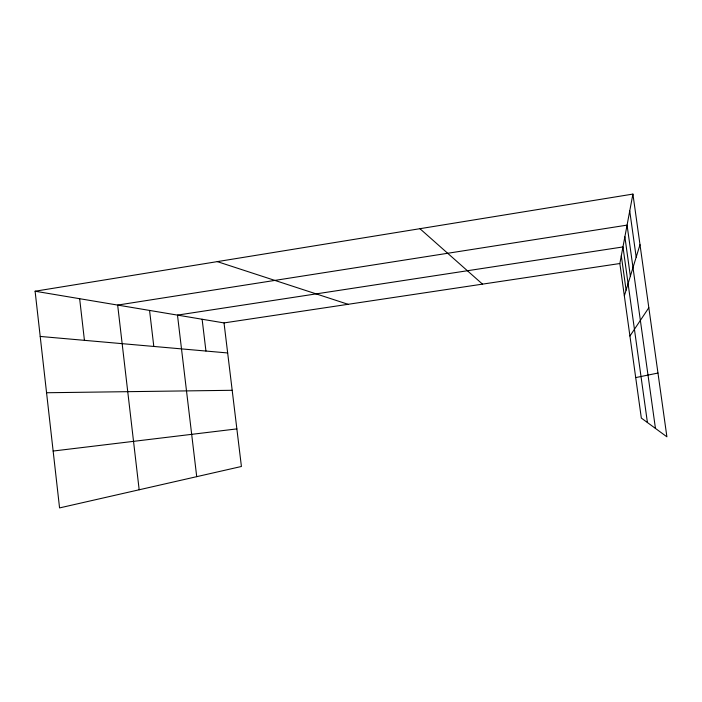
<?xml version="1.0" encoding="UTF-8"?>
<svg xmlns="http://www.w3.org/2000/svg" width="702" height="702" viewBox="0 0 702 702"><rect width="100%" height="100%" fill="white"/><g stroke="black" fill="none" stroke-linecap="round" stroke-linejoin="round"><path stroke-width="1.05" d="M632.914 194.085L666.9 436.811L641.33 418.067L619.848 263.522L632.914 194.085L35.1 291.225L59.565 507.915L241.418 466.479L224.026 322.92L35.1 291.225M624.341 295.84L639.996 244.691M629.931 336.03L648.823 307.73M635.705 377.588L657.976 373.052M224.026 322.92L619.848 263.522M53.141 451.044L236.864 428.896M46.56 392.743L232.186 390.294M40.207 336.442L227.667 352.957M217.287 261.618L348.095 304.308M419.928 228.694L482.511 284.135M629.738 210.977L636.188 257.143M655.449 428.413L627.07 225.123L117.664 305.08L139.171 489.777M624.877 236.828L630.361 276.184M647.419 422.534L622.972 246.937L177.483 315.11L196.718 476.667M621.314 255.756L626.096 290.128M202.123 319.252L205.94 351.044M149.561 310.433L153.808 346.455M79.651 298.701L84.433 340.338"/></g></svg>
